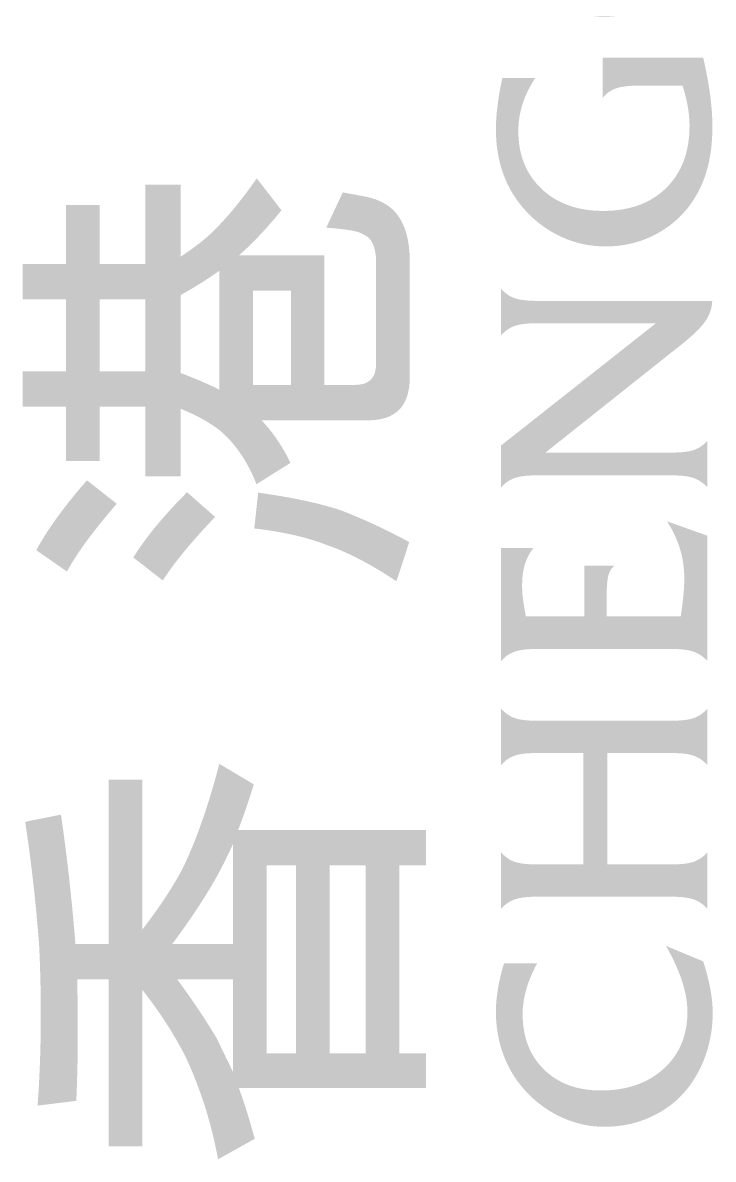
# Model space of a CAD drawing. Header units: millimetres. Extents: x 14385 to 129787, y 107826 to 186798.
# Drawn here: x 86811.72 to 86814.94, y 138768.35 to 138773.65 of the extents above; entities that cross this region are included whole.
import ezdxf

# ---------------------------------------------------------------- set-up
doc = ezdxf.new("R2010")
doc.units = ezdxf.units.MM
doc.header["$LTSCALE"] = 1000
doc.layers.add('TK', color=1, linetype='Continuous')

# ---------------------------------------------------------------- blocks, each defined once
blk = doc.blocks.new('fdas')
at = {"layer": 'TK'}
h = blk.add_hatch(color=1, dxfattribs=at)
edge = h.paths.add_edge_path()
edge.add_spline(control_points=[(1326.12, 1515.876), (1326.12, 1515.876), (1325.911, 1515.876), (1325.911, 1515.876), (1325.911, 1515.876), (1326.007, 1515.742), (1326.078, 1515.608), (1326.126, 1515.474), (1326.126, 1515.474), (1326.173, 1515.339), (1326.196, 1515.202), (1326.196, 1515.062), (1326.196, 1515.062), (1326.196, 1514.902), (1326.17, 1514.76), (1326.118, 1514.636), (1326.118, 1514.636), (1326.066, 1514.512), (1325.987, 1514.405), (1325.882, 1514.314), (1325.882, 1514.314), (1325.8, 1514.243), (1325.704, 1514.193), (1325.595, 1514.162), (1325.595, 1514.162), (1325.485, 1514.131), (1325.339, 1514.116), (1325.154, 1514.116), (1325.154, 1514.116), (1325.154, 1514.116), (1323.873, 1514.116), (1323.873, 1514.116), (1323.873, 1514.116), (1323.736, 1514.116), (1323.634, 1514.104), (1323.569, 1514.08), (1323.569, 1514.08), (1323.503, 1514.056), (1323.445, 1514.015), (1323.394, 1513.957), (1323.394, 1513.957), (1323.394, 1513.957), (1323.394, 1514.703), (1323.394, 1514.703), (1323.394, 1514.703), (1323.445, 1514.645), (1323.503, 1514.604), (1323.569, 1514.58), (1323.569, 1514.58), (1323.634, 1514.556), (1323.736, 1514.544), (1323.873, 1514.544), (1323.873, 1514.544), (1323.873, 1514.544), (1325.07, 1514.544), (1325.07, 1514.544), (1325.07, 1514.544), (1325.257, 1514.544), (1325.396, 1514.553), (1325.486, 1514.571), (1325.486, 1514.571), (1325.576, 1514.59), (1325.648, 1514.62), (1325.702, 1514.664), (1325.702, 1514.664), (1325.766, 1514.716), (1325.814, 1514.786), (1325.846, 1514.872), (1325.846, 1514.872), (1325.878, 1514.959), (1325.894, 1515.064), (1325.894, 1515.185), (1325.894, 1515.185), (1325.894, 1515.285), (1325.879, 1515.377), (1325.85, 1515.464), (1325.85, 1515.464), (1325.82, 1515.55), (1325.777, 1515.626), (1325.721, 1515.692), (1325.721, 1515.692), (1325.674, 1515.749), (1325.613, 1515.79), (1325.538, 1515.815), (1325.538, 1515.815), (1325.462, 1515.84), (1325.36, 1515.852), (1325.231, 1515.852), (1325.231, 1515.852), (1325.231, 1515.852), (1323.873, 1515.852), (1323.873, 1515.852), (1323.873, 1515.852), (1323.73, 1515.852), (1323.627, 1515.84), (1323.563, 1515.817), (1323.563, 1515.817), (1323.5, 1515.793), (1323.443, 1515.753), (1323.394, 1515.695), (1323.394, 1515.695), (1323.394, 1515.695), (1323.394, 1516.443), (1323.394, 1516.443), (1323.394, 1516.443), (1323.443, 1516.385), (1323.503, 1516.345), (1323.573, 1516.32), (1323.573, 1516.32), (1323.642, 1516.295), (1323.742, 1516.283), (1323.873, 1516.283), (1323.873, 1516.283), (1323.873, 1516.283), (1325.636, 1516.283), (1325.636, 1516.283), (1325.636, 1516.283), (1325.774, 1516.283), (1325.876, 1516.295), (1325.942, 1516.32), (1325.942, 1516.32), (1326.008, 1516.345), (1326.068, 1516.385), (1326.12, 1516.443), (1326.12, 1516.443), (1326.12, 1516.443), (1326.12, 1515.876), (1326.12, 1515.876)], knot_values=[0, 0, 0, 0, 0.03125, 0.03125, 0.03125, 0.03125, 0.0625, 0.0625, 0.0625, 0.0625, 0.09375, 0.09375, 0.09375, 0.09375, 0.125, 0.125, 0.125, 0.125, 0.15625, 0.15625, 0.15625, 0.15625, 0.1875, 0.1875, 0.1875, 0.1875, 0.21875, 0.21875, 0.21875, 0.21875, 0.25, 0.25, 0.25, 0.25, 0.28125, 0.28125, 0.28125, 0.28125, 0.3125, 0.3125, 0.3125, 0.3125, 0.34375, 0.34375, 0.34375, 0.34375, 0.375, 0.375, 0.375, 0.375, 0.40625, 0.40625, 0.40625, 0.40625, 0.4375, 0.4375, 0.4375, 0.4375, 0.46875, 0.46875, 0.46875, 0.46875, 0.5, 0.5, 0.5, 0.5, 0.53125, 0.53125, 0.53125, 0.53125, 0.5625, 0.5625, 0.5625, 0.5625, 0.59375, 0.59375, 0.59375, 0.59375, 0.625, 0.625, 0.625, 0.625, 0.65625, 0.65625, 0.65625, 0.65625, 0.6875, 0.6875, 0.6875, 0.6875, 0.71875, 0.71875, 0.71875, 0.71875, 0.75, 0.75, 0.75, 0.75, 0.78125, 0.78125, 0.78125, 0.78125, 0.8125, 0.8125, 0.8125, 0.8125, 0.84375, 0.84375, 0.84375, 0.84375, 0.875, 0.875, 0.875, 0.875, 0.90625, 0.90625, 0.90625, 0.90625, 0.9375, 0.9375, 0.9375, 0.9375, 0.96875, 0.96875, 0.96875, 0.96875, 1, 1, 1, 1], degree=3, periodic=0)
edge = h.paths.add_edge_path()
edge.add_spline(control_points=[(1325.637, 1511.282), (1325.775, 1511.282), (1325.876, 1511.294), (1325.942, 1511.319), (1325.942, 1511.319), (1326.009, 1511.343), (1326.068, 1511.384), (1326.12, 1511.443), (1326.12, 1511.443), (1326.12, 1511.443), (1326.12, 1510.696), (1326.12, 1510.696), (1326.12, 1510.696), (1326.068, 1510.753), (1326.009, 1510.794), (1325.942, 1510.819), (1325.942, 1510.819), (1325.876, 1510.844), (1325.775, 1510.856), (1325.637, 1510.856), (1325.637, 1510.856), (1325.637, 1510.856), (1323.873, 1510.856), (1323.873, 1510.856), (1323.873, 1510.856), (1323.736, 1510.856), (1323.634, 1510.844), (1323.569, 1510.819), (1323.569, 1510.819), (1323.503, 1510.794), (1323.445, 1510.753), (1323.394, 1510.696), (1323.394, 1510.696), (1323.394, 1510.696), (1323.394, 1511.443), (1323.394, 1511.443), (1323.394, 1511.443), (1323.445, 1511.384), (1323.503, 1511.343), (1323.569, 1511.319), (1323.569, 1511.319), (1323.634, 1511.294), (1323.736, 1511.282), (1323.873, 1511.282), (1323.873, 1511.282), (1323.873, 1511.282), (1324.483, 1511.282), (1324.483, 1511.282), (1324.483, 1511.282), (1324.483, 1511.282), (1324.483, 1512.752), (1324.483, 1512.752), (1324.483, 1512.752), (1324.483, 1512.752), (1323.873, 1512.752), (1323.873, 1512.752), (1323.873, 1512.752), (1323.736, 1512.752), (1323.634, 1512.74), (1323.569, 1512.716), (1323.569, 1512.716), (1323.503, 1512.692), (1323.445, 1512.65), (1323.394, 1512.591), (1323.394, 1512.591), (1323.394, 1512.591), (1323.394, 1513.339), (1323.394, 1513.339), (1323.394, 1513.339), (1323.445, 1513.282), (1323.503, 1513.24), (1323.569, 1513.216), (1323.569, 1513.216), (1323.634, 1513.191), (1323.736, 1513.178), (1323.873, 1513.178), (1323.873, 1513.178), (1323.873, 1513.178), (1325.637, 1513.178), (1325.637, 1513.178), (1325.637, 1513.178), (1325.775, 1513.178), (1325.876, 1513.19), (1325.942, 1513.215), (1325.942, 1513.215), (1326.009, 1513.238), (1326.068, 1513.28), (1326.12, 1513.339), (1326.12, 1513.339), (1326.12, 1513.339), (1326.12, 1512.591), (1326.12, 1512.591), (1326.12, 1512.591), (1326.068, 1512.65), (1326.009, 1512.692), (1325.942, 1512.716), (1325.942, 1512.716), (1325.876, 1512.74), (1325.775, 1512.752), (1325.637, 1512.752), (1325.637, 1512.752), (1325.637, 1512.752), (1324.797, 1512.752), (1324.797, 1512.752), (1324.797, 1512.752), (1324.797, 1512.752), (1324.797, 1511.282), (1324.797, 1511.282), (1324.797, 1511.282), (1324.797, 1511.282), (1325.637, 1511.282), (1325.637, 1511.282)], knot_values=[0, 0, 0, 0, 0.035714, 0.035714, 0.035714, 0.035714, 0.071429, 0.071429, 0.071429, 0.071429, 0.107143, 0.107143, 0.107143, 0.107143, 0.142857, 0.142857, 0.142857, 0.142857, 0.178571, 0.178571, 0.178571, 0.178571, 0.214286, 0.214286, 0.214286, 0.214286, 0.25, 0.25, 0.25, 0.25, 0.285714, 0.285714, 0.285714, 0.285714, 0.321429, 0.321429, 0.321429, 0.321429, 0.357143, 0.357143, 0.357143, 0.357143, 0.392857, 0.392857, 0.392857, 0.392857, 0.428571, 0.428571, 0.428571, 0.428571, 0.464286, 0.464286, 0.464286, 0.464286, 0.5, 0.5, 0.5, 0.5, 0.535714, 0.535714, 0.535714, 0.535714, 0.571429, 0.571429, 0.571429, 0.571429, 0.607143, 0.607143, 0.607143, 0.607143, 0.642857, 0.642857, 0.642857, 0.642857, 0.678571, 0.678571, 0.678571, 0.678571, 0.714286, 0.714286, 0.714286, 0.714286, 0.75, 0.75, 0.75, 0.75, 0.785714, 0.785714, 0.785714, 0.785714, 0.821429, 0.821429, 0.821429, 0.821429, 0.857143, 0.857143, 0.857143, 0.857143, 0.892857, 0.892857, 0.892857, 0.892857, 0.928571, 0.928571, 0.928571, 0.928571, 0.964286, 0.964286, 0.964286, 0.964286, 1, 1, 1, 1], degree=3, periodic=0)
edge = h.paths.add_edge_path()
edge.add_spline(control_points=[(1325.572, 1510.207), (1325.572, 1510.207), (1326.063, 1510.003), (1326.063, 1510.003), (1326.063, 1510.003), (1326.105, 1509.875), (1326.136, 1509.755), (1326.157, 1509.642), (1326.157, 1509.642), (1326.178, 1509.53), (1326.189, 1509.422), (1326.189, 1509.321), (1326.189, 1509.321), (1326.189, 1509.169), (1326.169, 1509.02), (1326.13, 1508.876), (1326.13, 1508.876), (1326.091, 1508.733), (1326.033, 1508.597), (1325.955, 1508.468), (1325.955, 1508.468), (1325.834, 1508.264), (1325.667, 1508.105), (1325.454, 1507.992), (1325.454, 1507.992), (1325.243, 1507.878), (1325.009, 1507.821), (1324.754, 1507.821), (1324.754, 1507.821), (1324.563, 1507.821), (1324.377, 1507.862), (1324.196, 1507.945), (1324.196, 1507.945), (1324.016, 1508.027), (1323.855, 1508.144), (1323.716, 1508.296), (1323.716, 1508.296), (1323.589, 1508.434), (1323.492, 1508.592), (1323.426, 1508.771), (1323.426, 1508.771), (1323.36, 1508.949), (1323.327, 1509.138), (1323.327, 1509.34), (1323.327, 1509.34), (1323.327, 1509.435), (1323.336, 1509.536), (1323.354, 1509.641), (1323.354, 1509.641), (1323.371, 1509.747), (1323.398, 1509.859), (1323.435, 1509.98), (1323.435, 1509.98), (1323.435, 1509.98), (1323.872, 1509.98), (1323.872, 1509.98), (1323.872, 1509.98), (1323.807, 1509.856), (1323.758, 1509.741), (1323.727, 1509.63), (1323.727, 1509.63), (1323.695, 1509.52), (1323.68, 1509.413), (1323.68, 1509.308), (1323.68, 1509.308), (1323.68, 1509.004), (1323.774, 1508.759), (1323.963, 1508.576), (1323.963, 1508.576), (1324.151, 1508.391), (1324.401, 1508.3), (1324.712, 1508.3), (1324.712, 1508.3), (1325.054, 1508.3), (1325.33, 1508.395), (1325.54, 1508.585), (1325.54, 1508.585), (1325.75, 1508.776), (1325.855, 1509.026), (1325.855, 1509.336), (1325.855, 1509.336), (1325.855, 1509.463), (1325.832, 1509.598), (1325.785, 1509.741), (1325.785, 1509.741), (1325.739, 1509.884), (1325.668, 1510.04), (1325.572, 1510.207)], knot_values=[0, 0, 0, 0, 0.045455, 0.045455, 0.045455, 0.045455, 0.090909, 0.090909, 0.090909, 0.090909, 0.136364, 0.136364, 0.136364, 0.136364, 0.181818, 0.181818, 0.181818, 0.181818, 0.227273, 0.227273, 0.227273, 0.227273, 0.272727, 0.272727, 0.272727, 0.272727, 0.318182, 0.318182, 0.318182, 0.318182, 0.363636, 0.363636, 0.363636, 0.363636, 0.409091, 0.409091, 0.409091, 0.409091, 0.454545, 0.454545, 0.454545, 0.454545, 0.5, 0.5, 0.5, 0.5, 0.545455, 0.545455, 0.545455, 0.545455, 0.590909, 0.590909, 0.590909, 0.590909, 0.636364, 0.636364, 0.636364, 0.636364, 0.681818, 0.681818, 0.681818, 0.681818, 0.727273, 0.727273, 0.727273, 0.727273, 0.772727, 0.772727, 0.772727, 0.772727, 0.818182, 0.818182, 0.818182, 0.818182, 0.863636, 0.863636, 0.863636, 0.863636, 0.909091, 0.909091, 0.909091, 0.909091, 0.954545, 0.954545, 0.954545, 0.954545, 1, 1, 1, 1], degree=3, periodic=0)
edge = h.paths.add_edge_path()
edge.add_spline(control_points=[(1323.845, 1507.01), (1323.769, 1506.893), (1323.713, 1506.777), (1323.677, 1506.663), (1323.677, 1506.663), (1323.641, 1506.549), (1323.623, 1506.432), (1323.623, 1506.312), (1323.623, 1506.312), (1323.623, 1505.996), (1323.725, 1505.742), (1323.93, 1505.549), (1323.93, 1505.549), (1324.135, 1505.355), (1324.405, 1505.258), (1324.742, 1505.258), (1324.742, 1505.258), (1325.093, 1505.258), (1325.371, 1505.359), (1325.575, 1505.561), (1325.575, 1505.561), (1325.78, 1505.763), (1325.883, 1506.036), (1325.883, 1506.381), (1325.883, 1506.381), (1325.883, 1506.46), (1325.875, 1506.545), (1325.86, 1506.633), (1325.86, 1506.633), (1325.845, 1506.721), (1325.822, 1506.813), (1325.79, 1506.911), (1325.79, 1506.911), (1325.79, 1506.911), (1325.215, 1506.911), (1325.215, 1506.911), (1325.215, 1506.911), (1325.078, 1506.911), (1324.976, 1506.898), (1324.911, 1506.874), (1324.911, 1506.874), (1324.845, 1506.85), (1324.787, 1506.809), (1324.736, 1506.75), (1324.736, 1506.75), (1324.736, 1506.75), (1324.736, 1507.282), (1324.736, 1507.282), (1324.736, 1507.282), (1324.736, 1507.282), (1326.063, 1507.282), (1326.063, 1507.282), (1326.063, 1507.282), (1326.104, 1507.105), (1326.134, 1506.941), (1326.155, 1506.79), (1326.155, 1506.79), (1326.175, 1506.639), (1326.185, 1506.498), (1326.185, 1506.369), (1326.185, 1506.369), (1326.185, 1506.179), (1326.166, 1506.008), (1326.128, 1505.855), (1326.128, 1505.855), (1326.091, 1505.703), (1326.034, 1505.565), (1325.959, 1505.441), (1325.959, 1505.441), (1325.837, 1505.238), (1325.671, 1505.078), (1325.461, 1504.962), (1325.461, 1504.962), (1325.252, 1504.847), (1325.023, 1504.789), (1324.777, 1504.789), (1324.777, 1504.789), (1324.574, 1504.789), (1324.382, 1504.83), (1324.201, 1504.911), (1324.201, 1504.911), (1324.02, 1504.992), (1323.858, 1505.109), (1323.716, 1505.264), (1323.716, 1505.264), (1323.587, 1505.404), (1323.49, 1505.564), (1323.425, 1505.744), (1323.425, 1505.744), (1323.36, 1505.924), (1323.327, 1506.119), (1323.327, 1506.331), (1323.327, 1506.331), (1323.327, 1506.425), (1323.334, 1506.529), (1323.348, 1506.643), (1323.348, 1506.643), (1323.361, 1506.756), (1323.383, 1506.878), (1323.411, 1507.01), (1323.411, 1507.01), (1323.411, 1507.01), (1323.845, 1507.01), (1323.845, 1507.01)], knot_values=[0, 0, 0, 0, 0.038462, 0.038462, 0.038462, 0.038462, 0.076923, 0.076923, 0.076923, 0.076923, 0.115385, 0.115385, 0.115385, 0.115385, 0.153846, 0.153846, 0.153846, 0.153846, 0.192308, 0.192308, 0.192308, 0.192308, 0.230769, 0.230769, 0.230769, 0.230769, 0.269231, 0.269231, 0.269231, 0.269231, 0.307692, 0.307692, 0.307692, 0.307692, 0.346154, 0.346154, 0.346154, 0.346154, 0.384615, 0.384615, 0.384615, 0.384615, 0.423077, 0.423077, 0.423077, 0.423077, 0.461538, 0.461538, 0.461538, 0.461538, 0.5, 0.5, 0.5, 0.5, 0.538462, 0.538462, 0.538462, 0.538462, 0.576923, 0.576923, 0.576923, 0.576923, 0.615385, 0.615385, 0.615385, 0.615385, 0.653846, 0.653846, 0.653846, 0.653846, 0.692308, 0.692308, 0.692308, 0.692308, 0.730769, 0.730769, 0.730769, 0.730769, 0.769231, 0.769231, 0.769231, 0.769231, 0.807692, 0.807692, 0.807692, 0.807692, 0.846154, 0.846154, 0.846154, 0.846154, 0.884615, 0.884615, 0.884615, 0.884615, 0.923077, 0.923077, 0.923077, 0.923077, 0.961538, 0.961538, 0.961538, 0.961538, 1, 1, 1, 1], degree=3, periodic=0)
h = blk.add_hatch(color=1, dxfattribs=at)
edge = h.paths.add_edge_path(flags=16)
edge.add_spline(control_points=[(1318.096, 1504.092), (1318.096, 1504.092), (1318.698, 1504.092), (1318.698, 1504.092), (1318.698, 1504.092), (1318.698, 1504.092), (1318.698, 1503.142), (1318.698, 1503.142), (1318.698, 1503.142), (1318.698, 1503.142), (1318.096, 1503.142), (1318.096, 1503.142), (1318.096, 1503.142), (1318.096, 1503.142), (1318.096, 1504.092), (1318.096, 1504.092)], knot_values=[0, 0, 0, 0, 0.25, 0.25, 0.25, 0.25, 0.5, 0.5, 0.5, 0.5, 0.75, 0.75, 0.75, 0.75, 1, 1, 1, 1], degree=3, periodic=0)
edge = h.paths.add_edge_path(flags=16)
edge.add_spline(control_points=[(1319.165, 1504.148), (1319.348, 1504.249), (1319.519, 1504.356), (1319.676, 1504.469), (1319.676, 1504.469), (1319.676, 1504.469), (1319.676, 1502.962), (1319.676, 1502.962), (1319.676, 1502.962), (1319.676, 1502.962), (1319.676, 1502.9), (1319.676, 1502.9), (1319.676, 1502.9), (1319.515, 1502.979), (1319.344, 1503.052), (1319.165, 1503.119), (1319.165, 1503.119), (1319.165, 1503.119), (1319.165, 1504.148), (1319.165, 1504.148)], knot_values=[0, 0, 0, 0, 0.2, 0.2, 0.2, 0.2, 0.4, 0.4, 0.4, 0.4, 0.6, 0.6, 0.6, 0.6, 0.8, 0.8, 0.8, 0.8, 1, 1, 1, 1], degree=3, periodic=0)
edge = h.paths.add_edge_path(flags=16)
edge.add_spline(control_points=[(1320.121, 1504.204), (1320.121, 1504.204), (1320.62, 1504.204), (1320.62, 1504.204), (1320.62, 1504.204), (1320.62, 1504.204), (1320.62, 1502.962), (1320.62, 1502.962), (1320.62, 1502.962), (1320.62, 1502.962), (1320.121, 1502.962), (1320.121, 1502.962), (1320.121, 1502.962), (1320.121, 1502.962), (1320.121, 1504.204), (1320.121, 1504.204)], knot_values=[0, 0, 0, 0, 0.25, 0.25, 0.25, 0.25, 0.5, 0.5, 0.5, 0.5, 0.75, 0.75, 0.75, 0.75, 1, 1, 1, 1], degree=3, periodic=0)
edge = h.paths.add_edge_path()
edge.add_spline(control_points=[(1321.064, 1502.962), (1321.064, 1502.962), (1321.064, 1504.671), (1321.064, 1504.671), (1321.064, 1504.671), (1321.064, 1504.671), (1320.84, 1504.671), (1320.84, 1504.671), (1320.84, 1504.671), (1320.84, 1504.671), (1320.62, 1504.671), (1320.62, 1504.671), (1320.62, 1504.671), (1320.62, 1504.671), (1320.121, 1504.671), (1320.121, 1504.671), (1320.121, 1504.671), (1320.121, 1504.671), (1319.934, 1504.671), (1319.934, 1504.671), (1319.934, 1504.671), (1320.119, 1504.833), (1320.306, 1505.031), (1320.496, 1505.267), (1320.496, 1505.267), (1320.496, 1505.267), (1320.17, 1505.688), (1320.17, 1505.688), (1320.17, 1505.688), (1319.942, 1505.362), (1319.729, 1505.11), (1319.531, 1504.929), (1319.531, 1504.929), (1319.429, 1504.839), (1319.307, 1504.748), (1319.165, 1504.654), (1319.165, 1504.654), (1319.165, 1504.654), (1319.165, 1505.604), (1319.165, 1505.604), (1319.165, 1505.604), (1319.165, 1505.604), (1318.698, 1505.604), (1318.698, 1505.604), (1318.698, 1505.604), (1318.698, 1505.604), (1318.698, 1504.558), (1318.698, 1504.558), (1318.698, 1504.558), (1318.698, 1504.558), (1318.096, 1504.558), (1318.096, 1504.558), (1318.096, 1504.558), (1318.096, 1504.558), (1318.096, 1505.334), (1318.096, 1505.334), (1318.096, 1505.334), (1318.096, 1505.334), (1317.652, 1505.334), (1317.652, 1505.334), (1317.652, 1505.334), (1317.652, 1505.334), (1317.652, 1504.558), (1317.652, 1504.558), (1317.652, 1504.558), (1317.652, 1504.558), (1317.08, 1504.558), (1317.08, 1504.558), (1317.08, 1504.558), (1317.08, 1504.558), (1317.08, 1504.092), (1317.08, 1504.092), (1317.08, 1504.092), (1317.08, 1504.092), (1317.652, 1504.092), (1317.652, 1504.092), (1317.652, 1504.092), (1317.652, 1504.092), (1317.652, 1503.142), (1317.652, 1503.142), (1317.652, 1503.142), (1317.652, 1503.142), (1317.08, 1503.142), (1317.08, 1503.142), (1317.08, 1503.142), (1317.08, 1503.142), (1317.08, 1502.676), (1317.08, 1502.676), (1317.08, 1502.676), (1317.08, 1502.676), (1317.652, 1502.676), (1317.652, 1502.676), (1317.652, 1502.676), (1317.652, 1502.676), (1317.652, 1501.956), (1317.652, 1501.956), (1317.652, 1501.956), (1317.652, 1501.956), (1318.096, 1501.956), (1318.096, 1501.956), (1318.096, 1501.956), (1318.096, 1501.956), (1318.096, 1502.676), (1318.096, 1502.676), (1318.096, 1502.676), (1318.096, 1502.676), (1318.698, 1502.676), (1318.698, 1502.676), (1318.698, 1502.676), (1318.698, 1502.676), (1318.698, 1501.754), (1318.698, 1501.754), (1318.698, 1501.754), (1318.698, 1501.754), (1319.165, 1501.754), (1319.165, 1501.754), (1319.165, 1501.754), (1319.165, 1501.754), (1319.165, 1502.647), (1319.165, 1502.647), (1319.165, 1502.647), (1319.37, 1502.565), (1319.541, 1502.471), (1319.676, 1502.366), (1319.676, 1502.366), (1319.883, 1502.194), (1320.046, 1501.956), (1320.166, 1501.652), (1320.166, 1501.652), (1320.166, 1501.652), (1320.615, 1501.933), (1320.615, 1501.933), (1320.615, 1501.933), (1320.51, 1502.151), (1320.383, 1502.338), (1320.233, 1502.495), (1320.233, 1502.495), (1320.233, 1502.495), (1321.638, 1502.495), (1321.638, 1502.495), (1321.638, 1502.495), (1322.002, 1502.495), (1322.185, 1502.679), (1322.189, 1503.046), (1322.189, 1503.046), (1322.189, 1503.046), (1322.189, 1504.603), (1322.189, 1504.603), (1322.189, 1504.603), (1322.189, 1504.866), (1322.132, 1505.071), (1322.02, 1505.216), (1322.02, 1505.216), (1321.927, 1505.332), (1321.79, 1505.409), (1321.609, 1505.446), (1321.609, 1505.446), (1321.483, 1505.469), (1321.381, 1505.488), (1321.306, 1505.503), (1321.306, 1505.503), (1321.306, 1505.503), (1321.087, 1505.037), (1321.087, 1505.037), (1321.087, 1505.037), (1321.155, 1505.033), (1321.249, 1505.023), (1321.368, 1505.008), (1321.368, 1505.008), (1321.491, 1504.994), (1321.585, 1504.957), (1321.649, 1504.902), (1321.649, 1504.902), (1321.709, 1504.841), (1321.741, 1504.742), (1321.745, 1504.603), (1321.745, 1504.603), (1321.745, 1504.603), (1321.745, 1503.238), (1321.745, 1503.238), (1321.745, 1503.238), (1321.745, 1503.054), (1321.652, 1502.962), (1321.469, 1502.962), (1321.469, 1502.962), (1321.469, 1502.962), (1321.064, 1502.962), (1321.064, 1502.962)], knot_values=[0, 0, 0, 0, 0.021277, 0.021277, 0.021277, 0.021277, 0.042553, 0.042553, 0.042553, 0.042553, 0.06383, 0.06383, 0.06383, 0.06383, 0.085106, 0.085106, 0.085106, 0.085106, 0.106383, 0.106383, 0.106383, 0.106383, 0.12766, 0.12766, 0.12766, 0.12766, 0.148936, 0.148936, 0.148936, 0.148936, 0.170213, 0.170213, 0.170213, 0.170213, 0.191489, 0.191489, 0.191489, 0.191489, 0.212766, 0.212766, 0.212766, 0.212766, 0.234043, 0.234043, 0.234043, 0.234043, 0.255319, 0.255319, 0.255319, 0.255319, 0.276596, 0.276596, 0.276596, 0.276596, 0.297872, 0.297872, 0.297872, 0.297872, 0.319149, 0.319149, 0.319149, 0.319149, 0.340426, 0.340426, 0.340426, 0.340426, 0.361702, 0.361702, 0.361702, 0.361702, 0.382979, 0.382979, 0.382979, 0.382979, 0.404255, 0.404255, 0.404255, 0.404255, 0.425532, 0.425532, 0.425532, 0.425532, 0.446809, 0.446809, 0.446809, 0.446809, 0.468085, 0.468085, 0.468085, 0.468085, 0.489362, 0.489362, 0.489362, 0.489362, 0.510638, 0.510638, 0.510638, 0.510638, 0.531915, 0.531915, 0.531915, 0.531915, 0.553191, 0.553191, 0.553191, 0.553191, 0.574468, 0.574468, 0.574468, 0.574468, 0.595745, 0.595745, 0.595745, 0.595745, 0.617021, 0.617021, 0.617021, 0.617021, 0.638298, 0.638298, 0.638298, 0.638298, 0.659574, 0.659574, 0.659574, 0.659574, 0.680851, 0.680851, 0.680851, 0.680851, 0.702128, 0.702128, 0.702128, 0.702128, 0.723404, 0.723404, 0.723404, 0.723404, 0.744681, 0.744681, 0.744681, 0.744681, 0.765957, 0.765957, 0.765957, 0.765957, 0.787234, 0.787234, 0.787234, 0.787234, 0.808511, 0.808511, 0.808511, 0.808511, 0.829787, 0.829787, 0.829787, 0.829787, 0.851064, 0.851064, 0.851064, 0.851064, 0.87234, 0.87234, 0.87234, 0.87234, 0.893617, 0.893617, 0.893617, 0.893617, 0.914894, 0.914894, 0.914894, 0.914894, 0.93617, 0.93617, 0.93617, 0.93617, 0.957447, 0.957447, 0.957447, 0.957447, 0.978723, 0.978723, 0.978723, 0.978723, 1, 1, 1, 1], degree=3, periodic=0)
edge = h.paths.add_edge_path()
edge.add_spline(control_points=[(1320.137, 1501.068), (1320.52, 1501.023), (1320.84, 1500.95), (1321.098, 1500.848), (1321.098, 1500.848), (1321.371, 1500.755), (1321.677, 1500.596), (1322.014, 1500.371), (1322.014, 1500.371), (1322.014, 1500.371), (1322.183, 1500.888), (1322.183, 1500.888), (1322.183, 1500.888), (1321.865, 1501.06), (1321.561, 1501.2), (1321.273, 1501.31), (1321.273, 1501.31), (1320.988, 1501.403), (1320.626, 1501.48), (1320.188, 1501.54), (1320.188, 1501.54), (1320.188, 1501.54), (1320.137, 1501.068), (1320.137, 1501.068)], knot_values=[0, 0, 0, 0, 0.166667, 0.166667, 0.166667, 0.166667, 0.333333, 0.333333, 0.333333, 0.333333, 0.5, 0.5, 0.5, 0.5, 0.666667, 0.666667, 0.666667, 0.666667, 0.833333, 0.833333, 0.833333, 0.833333, 1, 1, 1, 1], degree=3, periodic=0)
edge = h.paths.add_edge_path()
edge.add_spline(control_points=[(1318.929, 1500.382), (1319.075, 1500.61), (1319.305, 1500.89), (1319.62, 1501.22), (1319.62, 1501.22), (1319.62, 1501.22), (1319.25, 1501.546), (1319.25, 1501.546), (1319.25, 1501.546), (1318.942, 1501.239), (1318.706, 1500.952), (1318.54, 1500.685), (1318.54, 1500.685), (1318.54, 1500.685), (1318.929, 1500.382), (1318.929, 1500.382)], knot_values=[0, 0, 0, 0, 0.25, 0.25, 0.25, 0.25, 0.5, 0.5, 0.5, 0.5, 0.75, 0.75, 0.75, 0.75, 1, 1, 1, 1], degree=3, periodic=0)
edge = h.paths.add_edge_path()
edge.add_spline(control_points=[(1317.664, 1500.5), (1317.799, 1500.748), (1318.018, 1501.045), (1318.322, 1501.394), (1318.322, 1501.394), (1318.322, 1501.394), (1317.928, 1501.703), (1317.928, 1501.703), (1317.928, 1501.703), (1317.632, 1501.365), (1317.409, 1501.058), (1317.259, 1500.781), (1317.259, 1500.781), (1317.259, 1500.781), (1317.664, 1500.5), (1317.664, 1500.5)], knot_values=[0, 0, 0, 0, 0.25, 0.25, 0.25, 0.25, 0.5, 0.5, 0.5, 0.5, 0.75, 0.75, 0.75, 0.75, 1, 1, 1, 1], degree=3, periodic=0)
h = blk.add_hatch(color=1, dxfattribs=at)
edge = h.paths.add_edge_path()
edge.add_spline(control_points=[(1326.12, 1499.317), (1326.068, 1499.375), (1326.008, 1499.415), (1325.942, 1499.44), (1325.942, 1499.44), (1325.876, 1499.465), (1325.774, 1499.478), (1325.636, 1499.478), (1325.636, 1499.478), (1325.636, 1499.478), (1323.873, 1499.478), (1323.873, 1499.478), (1323.873, 1499.478), (1323.736, 1499.478), (1323.634, 1499.465), (1323.569, 1499.44), (1323.569, 1499.44), (1323.503, 1499.415), (1323.445, 1499.375), (1323.394, 1499.317), (1323.394, 1499.317), (1323.394, 1499.317), (1323.394, 1500.81), (1323.394, 1500.81), (1323.394, 1500.81), (1323.394, 1500.81), (1323.822, 1500.81), (1323.822, 1500.81), (1323.822, 1500.81), (1323.77, 1500.743), (1323.732, 1500.67), (1323.708, 1500.59), (1323.708, 1500.59), (1323.685, 1500.511), (1323.673, 1500.418), (1323.673, 1500.314), (1323.673, 1500.314), (1323.673, 1500.26), (1323.676, 1500.2), (1323.685, 1500.134), (1323.685, 1500.134), (1323.694, 1500.067), (1323.707, 1499.992), (1323.723, 1499.908), (1323.723, 1499.908), (1323.723, 1499.908), (1324.493, 1499.908), (1324.493, 1499.908), (1324.493, 1499.908), (1324.493, 1499.908), (1324.493, 1500.575), (1324.493, 1500.575), (1324.493, 1500.575), (1324.493, 1500.575), (1324.889, 1500.575), (1324.889, 1500.575), (1324.889, 1500.575), (1324.852, 1500.544), (1324.827, 1500.501), (1324.812, 1500.448), (1324.812, 1500.448), (1324.797, 1500.394), (1324.789, 1500.296), (1324.789, 1500.153), (1324.789, 1500.153), (1324.789, 1500.153), (1324.789, 1499.908), (1324.789, 1499.908), (1324.789, 1499.908), (1324.789, 1499.908), (1325.767, 1499.908), (1325.767, 1499.908), (1325.767, 1499.908), (1325.782, 1500.011), (1325.794, 1500.105), (1325.802, 1500.189), (1325.802, 1500.189), (1325.81, 1500.272), (1325.814, 1500.345), (1325.814, 1500.406), (1325.814, 1500.406), (1325.814, 1500.545), (1325.795, 1500.676), (1325.757, 1500.799), (1325.757, 1500.799), (1325.72, 1500.922), (1325.663, 1501.043), (1325.586, 1501.162), (1325.586, 1501.162), (1325.586, 1501.162), (1326.12, 1500.972), (1326.12, 1500.972), (1326.12, 1500.972), (1326.12, 1500.972), (1326.12, 1499.317), (1326.12, 1499.317)], knot_values=[0, 0, 0, 0, 0.041667, 0.041667, 0.041667, 0.041667, 0.083333, 0.083333, 0.083333, 0.083333, 0.125, 0.125, 0.125, 0.125, 0.166667, 0.166667, 0.166667, 0.166667, 0.208333, 0.208333, 0.208333, 0.208333, 0.25, 0.25, 0.25, 0.25, 0.291667, 0.291667, 0.291667, 0.291667, 0.333333, 0.333333, 0.333333, 0.333333, 0.375, 0.375, 0.375, 0.375, 0.416667, 0.416667, 0.416667, 0.416667, 0.458333, 0.458333, 0.458333, 0.458333, 0.5, 0.5, 0.5, 0.5, 0.541667, 0.541667, 0.541667, 0.541667, 0.583333, 0.583333, 0.583333, 0.583333, 0.625, 0.625, 0.625, 0.625, 0.666667, 0.666667, 0.666667, 0.666667, 0.708333, 0.708333, 0.708333, 0.708333, 0.75, 0.75, 0.75, 0.75, 0.791667, 0.791667, 0.791667, 0.791667, 0.833333, 0.833333, 0.833333, 0.833333, 0.875, 0.875, 0.875, 0.875, 0.916667, 0.916667, 0.916667, 0.916667, 0.958333, 0.958333, 0.958333, 0.958333, 1, 1, 1, 1], degree=3, periodic=0)
edge = h.paths.add_edge_path()
edge.add_spline(control_points=[(1323.394, 1504.233), (1323.445, 1504.173), (1323.503, 1504.132), (1323.569, 1504.108), (1323.569, 1504.108), (1323.634, 1504.084), (1323.736, 1504.071), (1323.873, 1504.071), (1323.873, 1504.071), (1323.873, 1504.071), (1326.183, 1504.071), (1326.183, 1504.071), (1326.183, 1504.071), (1326.18, 1503.976), (1326.149, 1503.885), (1326.09, 1503.8), (1326.09, 1503.8), (1326.031, 1503.715), (1325.919, 1503.607), (1325.755, 1503.478), (1325.755, 1503.478), (1325.755, 1503.478), (1323.981, 1502.069), (1323.981, 1502.069), (1323.981, 1502.069), (1323.981, 1502.069), (1325.636, 1502.069), (1325.636, 1502.069), (1325.636, 1502.069), (1325.779, 1502.069), (1325.883, 1502.082), (1325.947, 1502.105), (1325.947, 1502.105), (1326.011, 1502.129), (1326.069, 1502.169), (1326.12, 1502.226), (1326.12, 1502.226), (1326.12, 1502.226), (1326.12, 1501.609), (1326.12, 1501.609), (1326.12, 1501.609), (1326.068, 1501.666), (1326.009, 1501.707), (1325.942, 1501.732), (1325.942, 1501.732), (1325.876, 1501.756), (1325.774, 1501.769), (1325.636, 1501.769), (1325.636, 1501.769), (1325.636, 1501.769), (1323.873, 1501.769), (1323.873, 1501.769), (1323.873, 1501.769), (1323.736, 1501.769), (1323.634, 1501.756), (1323.569, 1501.732), (1323.569, 1501.732), (1323.503, 1501.707), (1323.445, 1501.666), (1323.394, 1501.609), (1323.394, 1501.609), (1323.394, 1501.609), (1323.394, 1502.162), (1323.394, 1502.162), (1323.394, 1502.162), (1323.394, 1502.162), (1325.44, 1503.776), (1325.44, 1503.776), (1325.44, 1503.776), (1325.44, 1503.776), (1323.873, 1503.776), (1323.873, 1503.776), (1323.873, 1503.776), (1323.736, 1503.776), (1323.634, 1503.763), (1323.569, 1503.738), (1323.569, 1503.738), (1323.503, 1503.713), (1323.445, 1503.673), (1323.394, 1503.615), (1323.394, 1503.615), (1323.394, 1503.615), (1323.394, 1504.233), (1323.394, 1504.233)], knot_values=[0, 0, 0, 0, 0.047619, 0.047619, 0.047619, 0.047619, 0.095238, 0.095238, 0.095238, 0.095238, 0.142857, 0.142857, 0.142857, 0.142857, 0.190476, 0.190476, 0.190476, 0.190476, 0.238095, 0.238095, 0.238095, 0.238095, 0.285714, 0.285714, 0.285714, 0.285714, 0.333333, 0.333333, 0.333333, 0.333333, 0.380952, 0.380952, 0.380952, 0.380952, 0.428571, 0.428571, 0.428571, 0.428571, 0.47619, 0.47619, 0.47619, 0.47619, 0.52381, 0.52381, 0.52381, 0.52381, 0.571429, 0.571429, 0.571429, 0.571429, 0.619048, 0.619048, 0.619048, 0.619048, 0.666667, 0.666667, 0.666667, 0.666667, 0.714286, 0.714286, 0.714286, 0.714286, 0.761905, 0.761905, 0.761905, 0.761905, 0.809524, 0.809524, 0.809524, 0.809524, 0.857143, 0.857143, 0.857143, 0.857143, 0.904762, 0.904762, 0.904762, 0.904762, 0.952381, 0.952381, 0.952381, 0.952381, 1, 1, 1, 1], degree=3, periodic=0)
edge = h.paths.add_edge_path()
edge.add_spline(control_points=[(1325.637, 1496.635), (1325.775, 1496.635), (1325.876, 1496.647), (1325.942, 1496.671), (1325.942, 1496.671), (1326.009, 1496.695), (1326.068, 1496.737), (1326.12, 1496.796), (1326.12, 1496.796), (1326.12, 1496.796), (1326.12, 1496.048), (1326.12, 1496.048), (1326.12, 1496.048), (1326.068, 1496.106), (1326.009, 1496.146), (1325.942, 1496.171), (1325.942, 1496.171), (1325.876, 1496.196), (1325.775, 1496.209), (1325.637, 1496.209), (1325.637, 1496.209), (1325.637, 1496.209), (1323.873, 1496.209), (1323.873, 1496.209), (1323.873, 1496.209), (1323.736, 1496.209), (1323.634, 1496.196), (1323.569, 1496.171), (1323.569, 1496.171), (1323.503, 1496.146), (1323.445, 1496.106), (1323.394, 1496.048), (1323.394, 1496.048), (1323.394, 1496.048), (1323.394, 1496.796), (1323.394, 1496.796), (1323.394, 1496.796), (1323.445, 1496.737), (1323.503, 1496.695), (1323.569, 1496.671), (1323.569, 1496.671), (1323.634, 1496.647), (1323.736, 1496.635), (1323.873, 1496.635), (1323.873, 1496.635), (1323.873, 1496.635), (1324.483, 1496.635), (1324.483, 1496.635), (1324.483, 1496.635), (1324.483, 1496.635), (1324.483, 1498.105), (1324.483, 1498.105), (1324.483, 1498.105), (1324.483, 1498.105), (1323.873, 1498.105), (1323.873, 1498.105), (1323.873, 1498.105), (1323.736, 1498.105), (1323.634, 1498.093), (1323.569, 1498.068), (1323.569, 1498.068), (1323.503, 1498.044), (1323.445, 1498.003), (1323.394, 1497.944), (1323.394, 1497.944), (1323.394, 1497.944), (1323.394, 1498.691), (1323.394, 1498.691), (1323.394, 1498.691), (1323.445, 1498.634), (1323.503, 1498.593), (1323.569, 1498.568), (1323.569, 1498.568), (1323.634, 1498.543), (1323.736, 1498.531), (1323.873, 1498.531), (1323.873, 1498.531), (1323.873, 1498.531), (1325.637, 1498.531), (1325.637, 1498.531), (1325.637, 1498.531), (1325.775, 1498.531), (1325.876, 1498.543), (1325.942, 1498.567), (1325.942, 1498.567), (1326.009, 1498.591), (1326.068, 1498.633), (1326.12, 1498.691), (1326.12, 1498.691), (1326.12, 1498.691), (1326.12, 1497.944), (1326.12, 1497.944), (1326.12, 1497.944), (1326.068, 1498.003), (1326.009, 1498.044), (1325.942, 1498.068), (1325.942, 1498.068), (1325.876, 1498.093), (1325.775, 1498.105), (1325.637, 1498.105), (1325.637, 1498.105), (1325.637, 1498.105), (1324.797, 1498.105), (1324.797, 1498.105), (1324.797, 1498.105), (1324.797, 1498.105), (1324.797, 1496.635), (1324.797, 1496.635), (1324.797, 1496.635), (1324.797, 1496.635), (1325.637, 1496.635), (1325.637, 1496.635)], knot_values=[0, 0, 0, 0, 0.035714, 0.035714, 0.035714, 0.035714, 0.071429, 0.071429, 0.071429, 0.071429, 0.107143, 0.107143, 0.107143, 0.107143, 0.142857, 0.142857, 0.142857, 0.142857, 0.178571, 0.178571, 0.178571, 0.178571, 0.214286, 0.214286, 0.214286, 0.214286, 0.25, 0.25, 0.25, 0.25, 0.285714, 0.285714, 0.285714, 0.285714, 0.321429, 0.321429, 0.321429, 0.321429, 0.357143, 0.357143, 0.357143, 0.357143, 0.392857, 0.392857, 0.392857, 0.392857, 0.428571, 0.428571, 0.428571, 0.428571, 0.464286, 0.464286, 0.464286, 0.464286, 0.5, 0.5, 0.5, 0.5, 0.535714, 0.535714, 0.535714, 0.535714, 0.571429, 0.571429, 0.571429, 0.571429, 0.607143, 0.607143, 0.607143, 0.607143, 0.642857, 0.642857, 0.642857, 0.642857, 0.678571, 0.678571, 0.678571, 0.678571, 0.714286, 0.714286, 0.714286, 0.714286, 0.75, 0.75, 0.75, 0.75, 0.785714, 0.785714, 0.785714, 0.785714, 0.821429, 0.821429, 0.821429, 0.821429, 0.857143, 0.857143, 0.857143, 0.857143, 0.892857, 0.892857, 0.892857, 0.892857, 0.928571, 0.928571, 0.928571, 0.928571, 0.964286, 0.964286, 0.964286, 0.964286, 1, 1, 1, 1], degree=3, periodic=0)
edge = h.paths.add_edge_path()
edge.add_spline(control_points=[(1325.572, 1495.56), (1325.572, 1495.56), (1326.063, 1495.356), (1326.063, 1495.356), (1326.063, 1495.356), (1326.105, 1495.228), (1326.136, 1495.107), (1326.157, 1494.995), (1326.157, 1494.995), (1326.178, 1494.882), (1326.189, 1494.775), (1326.189, 1494.673), (1326.189, 1494.673), (1326.189, 1494.521), (1326.169, 1494.373), (1326.13, 1494.229), (1326.13, 1494.229), (1326.091, 1494.085), (1326.033, 1493.949), (1325.955, 1493.821), (1325.955, 1493.821), (1325.834, 1493.617), (1325.667, 1493.458), (1325.454, 1493.344), (1325.454, 1493.344), (1325.243, 1493.23), (1325.009, 1493.173), (1324.754, 1493.173), (1324.754, 1493.173), (1324.563, 1493.173), (1324.377, 1493.215), (1324.196, 1493.297), (1324.196, 1493.297), (1324.016, 1493.379), (1323.855, 1493.496), (1323.716, 1493.648), (1323.716, 1493.648), (1323.589, 1493.787), (1323.492, 1493.945), (1323.426, 1494.123), (1323.426, 1494.123), (1323.36, 1494.301), (1323.327, 1494.491), (1323.327, 1494.692), (1323.327, 1494.692), (1323.327, 1494.787), (1323.336, 1494.888), (1323.354, 1494.994), (1323.354, 1494.994), (1323.371, 1495.099), (1323.398, 1495.211), (1323.435, 1495.332), (1323.435, 1495.332), (1323.435, 1495.332), (1323.872, 1495.332), (1323.872, 1495.332), (1323.872, 1495.332), (1323.807, 1495.209), (1323.758, 1495.093), (1323.727, 1494.982), (1323.727, 1494.982), (1323.695, 1494.872), (1323.68, 1494.765), (1323.68, 1494.661), (1323.68, 1494.661), (1323.68, 1494.356), (1323.774, 1494.112), (1323.963, 1493.928), (1323.963, 1493.928), (1324.151, 1493.744), (1324.401, 1493.652), (1324.712, 1493.652), (1324.712, 1493.652), (1325.054, 1493.652), (1325.33, 1493.747), (1325.54, 1493.938), (1325.54, 1493.938), (1325.75, 1494.128), (1325.855, 1494.378), (1325.855, 1494.688), (1325.855, 1494.688), (1325.855, 1494.816), (1325.832, 1494.95), (1325.785, 1495.094), (1325.785, 1495.094), (1325.739, 1495.237), (1325.668, 1495.392), (1325.572, 1495.56)], knot_values=[0, 0, 0, 0, 0.045455, 0.045455, 0.045455, 0.045455, 0.090909, 0.090909, 0.090909, 0.090909, 0.136364, 0.136364, 0.136364, 0.136364, 0.181818, 0.181818, 0.181818, 0.181818, 0.227273, 0.227273, 0.227273, 0.227273, 0.272727, 0.272727, 0.272727, 0.272727, 0.318182, 0.318182, 0.318182, 0.318182, 0.363636, 0.363636, 0.363636, 0.363636, 0.409091, 0.409091, 0.409091, 0.409091, 0.454545, 0.454545, 0.454545, 0.454545, 0.5, 0.5, 0.5, 0.5, 0.545455, 0.545455, 0.545455, 0.545455, 0.590909, 0.590909, 0.590909, 0.590909, 0.636364, 0.636364, 0.636364, 0.636364, 0.681818, 0.681818, 0.681818, 0.681818, 0.727273, 0.727273, 0.727273, 0.727273, 0.772727, 0.772727, 0.772727, 0.772727, 0.818182, 0.818182, 0.818182, 0.818182, 0.863636, 0.863636, 0.863636, 0.863636, 0.909091, 0.909091, 0.909091, 0.909091, 0.954545, 0.954545, 0.954545, 0.954545, 1, 1, 1, 1], degree=3, periodic=0)
h = blk.add_hatch(color=256, dxfattribs=at)
edge = h.paths.add_edge_path(flags=16)
edge.add_spline(control_points=[(1321.132, 1496.623), (1321.132, 1496.623), (1321.609, 1496.623), (1321.609, 1496.623), (1321.609, 1496.623), (1321.609, 1496.623), (1321.609, 1494.144), (1321.609, 1494.144), (1321.609, 1494.144), (1321.609, 1494.144), (1321.132, 1494.144), (1321.132, 1494.144), (1321.132, 1494.144), (1321.132, 1494.144), (1321.132, 1496.623), (1321.132, 1496.623)], knot_values=[0, 0, 0, 0, 0.25, 0.25, 0.25, 0.25, 0.5, 0.5, 0.5, 0.5, 0.75, 0.75, 0.75, 0.75, 1, 1, 1, 1], degree=3, periodic=0)
edge = h.paths.add_edge_path()
edge.add_spline(control_points=[(1320.008, 1493.684), (1320.008, 1493.684), (1322.403, 1493.684), (1322.403, 1493.684), (1322.403, 1493.684), (1322.403, 1493.684), (1322.403, 1494.144), (1322.403, 1494.144), (1322.403, 1494.144), (1322.403, 1494.144), (1322.053, 1494.144), (1322.053, 1494.144), (1322.053, 1494.144), (1322.053, 1494.144), (1322.053, 1496.623), (1322.053, 1496.623), (1322.053, 1496.623), (1322.053, 1496.623), (1322.403, 1496.623), (1322.403, 1496.623), (1322.403, 1496.623), (1322.403, 1496.623), (1322.403, 1497.09), (1322.403, 1497.09), (1322.403, 1497.09), (1322.403, 1497.09), (1320.013, 1497.09), (1320.013, 1497.09), (1320.013, 1497.09), (1319.979, 1497.09), (1319.95, 1497.09), (1319.924, 1497.09), (1319.924, 1497.09), (1319.995, 1497.274), (1320.064, 1497.474), (1320.131, 1497.691), (1320.131, 1497.691), (1320.131, 1497.691), (1319.676, 1497.962), (1319.676, 1497.962), (1319.676, 1497.962), (1319.527, 1497.395), (1319.363, 1496.932), (1319.187, 1496.573), (1319.187, 1496.573), (1319.059, 1496.333), (1318.884, 1496.067), (1318.658, 1495.774), (1318.658, 1495.774), (1318.658, 1495.774), (1318.658, 1497.753), (1318.658, 1497.753), (1318.658, 1497.753), (1318.658, 1497.753), (1318.214, 1497.753), (1318.214, 1497.753), (1318.214, 1497.753), (1318.214, 1497.753), (1318.214, 1495.583), (1318.214, 1495.583), (1318.214, 1495.583), (1318.214, 1495.583), (1317.776, 1495.583), (1317.776, 1495.583), (1317.776, 1495.583), (1317.728, 1496.183), (1317.664, 1496.753), (1317.585, 1497.292), (1317.585, 1497.292), (1317.585, 1497.292), (1317.113, 1497.197), (1317.113, 1497.197), (1317.113, 1497.197), (1317.195, 1496.653), (1317.257, 1496.105), (1317.298, 1495.55), (1317.298, 1495.55), (1317.332, 1494.805), (1317.325, 1494.105), (1317.276, 1493.453), (1317.276, 1493.453), (1317.276, 1493.453), (1317.787, 1493.515), (1317.787, 1493.515), (1317.787, 1493.515), (1317.81, 1493.999), (1317.813, 1494.532), (1317.799, 1495.117), (1317.799, 1495.117), (1317.799, 1495.117), (1318.214, 1495.117), (1318.214, 1495.117), (1318.214, 1495.117), (1318.214, 1495.117), (1318.214, 1492.914), (1318.214, 1492.914), (1318.214, 1492.914), (1318.214, 1492.914), (1318.658, 1492.914), (1318.658, 1492.914), (1318.658, 1492.914), (1318.658, 1492.914), (1318.658, 1494.982), (1318.658, 1494.982), (1318.658, 1494.982), (1318.888, 1494.689), (1319.079, 1494.394), (1319.232, 1494.093), (1319.232, 1494.093), (1319.427, 1493.674), (1319.57, 1493.225), (1319.659, 1492.745), (1319.659, 1492.745), (1319.659, 1492.745), (1320.143, 1493.014), (1320.143, 1493.014), (1320.143, 1493.014), (1320.083, 1493.24), (1320.013, 1493.463), (1319.934, 1493.684), (1319.934, 1493.684), (1319.957, 1493.684), (1319.981, 1493.684), (1320.008, 1493.684)], knot_values=[0, 0, 0, 0, 0.032258, 0.032258, 0.032258, 0.032258, 0.064516, 0.064516, 0.064516, 0.064516, 0.096774, 0.096774, 0.096774, 0.096774, 0.129032, 0.129032, 0.129032, 0.129032, 0.16129, 0.16129, 0.16129, 0.16129, 0.193548, 0.193548, 0.193548, 0.193548, 0.225806, 0.225806, 0.225806, 0.225806, 0.258065, 0.258065, 0.258065, 0.258065, 0.290323, 0.290323, 0.290323, 0.290323, 0.322581, 0.322581, 0.322581, 0.322581, 0.354839, 0.354839, 0.354839, 0.354839, 0.387097, 0.387097, 0.387097, 0.387097, 0.419355, 0.419355, 0.419355, 0.419355, 0.451613, 0.451613, 0.451613, 0.451613, 0.483871, 0.483871, 0.483871, 0.483871, 0.516129, 0.516129, 0.516129, 0.516129, 0.548387, 0.548387, 0.548387, 0.548387, 0.580645, 0.580645, 0.580645, 0.580645, 0.612903, 0.612903, 0.612903, 0.612903, 0.645161, 0.645161, 0.645161, 0.645161, 0.677419, 0.677419, 0.677419, 0.677419, 0.709677, 0.709677, 0.709677, 0.709677, 0.741935, 0.741935, 0.741935, 0.741935, 0.774194, 0.774194, 0.774194, 0.774194, 0.806452, 0.806452, 0.806452, 0.806452, 0.83871, 0.83871, 0.83871, 0.83871, 0.870968, 0.870968, 0.870968, 0.870968, 0.903226, 0.903226, 0.903226, 0.903226, 0.935484, 0.935484, 0.935484, 0.935484, 0.967742, 0.967742, 0.967742, 0.967742, 1, 1, 1, 1], degree=3, periodic=0)
edge = h.paths.add_edge_path(flags=16)
edge.add_spline(control_points=[(1320.689, 1494.144), (1320.689, 1494.144), (1320.368, 1494.144), (1320.368, 1494.144), (1320.368, 1494.144), (1320.353, 1494.144), (1320.33, 1494.144), (1320.3, 1494.144), (1320.3, 1494.144), (1320.3, 1494.16), (1320.3, 1494.182), (1320.3, 1494.212), (1320.3, 1494.212), (1320.3, 1494.212), (1320.3, 1496.556), (1320.3, 1496.556), (1320.3, 1496.556), (1320.3, 1496.567), (1320.3, 1496.59), (1320.3, 1496.623), (1320.3, 1496.623), (1320.327, 1496.623), (1320.347, 1496.623), (1320.362, 1496.623), (1320.362, 1496.623), (1320.362, 1496.623), (1320.689, 1496.623), (1320.689, 1496.623), (1320.689, 1496.623), (1320.689, 1496.623), (1320.689, 1494.144), (1320.689, 1494.144)], knot_values=[0, 0, 0, 0, 0.125, 0.125, 0.125, 0.125, 0.25, 0.25, 0.25, 0.25, 0.375, 0.375, 0.375, 0.375, 0.5, 0.5, 0.5, 0.5, 0.625, 0.625, 0.625, 0.625, 0.75, 0.75, 0.75, 0.75, 0.875, 0.875, 0.875, 0.875, 1, 1, 1, 1], degree=3, periodic=0)
edge = h.paths.add_edge_path(flags=16)
edge.add_spline(control_points=[(1319.052, 1495.583), (1319.258, 1495.857), (1319.438, 1496.125), (1319.592, 1496.387), (1319.592, 1496.387), (1319.686, 1496.548), (1319.773, 1496.721), (1319.856, 1496.904), (1319.856, 1496.904), (1319.856, 1496.904), (1319.856, 1495.583), (1319.856, 1495.583), (1319.856, 1495.583), (1319.856, 1495.583), (1319.052, 1495.583), (1319.052, 1495.583)], knot_values=[0, 0, 0, 0, 0.25, 0.25, 0.25, 0.25, 0.5, 0.5, 0.5, 0.5, 0.75, 0.75, 0.75, 0.75, 1, 1, 1, 1], degree=3, periodic=0)
edge = h.paths.add_edge_path(flags=16)
edge.add_spline(control_points=[(1319.12, 1495.117), (1319.12, 1495.117), (1319.856, 1495.117), (1319.856, 1495.117), (1319.856, 1495.117), (1319.856, 1495.117), (1319.856, 1493.897), (1319.856, 1493.897), (1319.856, 1493.897), (1319.788, 1494.036), (1319.716, 1494.186), (1319.637, 1494.347), (1319.637, 1494.347), (1319.48, 1494.609), (1319.307, 1494.866), (1319.12, 1495.117)], knot_values=[0, 0, 0, 0, 0.25, 0.25, 0.25, 0.25, 0.5, 0.5, 0.5, 0.5, 0.75, 0.75, 0.75, 0.75, 1, 1, 1, 1], degree=3, periodic=0)
blk = doc.blocks.new('FSAFDSAFSAD')
at = {"layer": 'TK'}
blk.add_blockref('fdas', (-1539.018, 92.212), dxfattribs=at)

msp = doc.modelspace()

# ---------------------------------------------------------------- block references
at = {"layer": 'TK', "xscale": 0.3532380151445977, "yscale": 0.3532380151445977, "zscale": 0.3532380151445977}
msp.add_blockref('FSAFDSAFSAD', (86890.1207, 138208.4815), dxfattribs=at)

doc.saveas('drawing.dxf')
